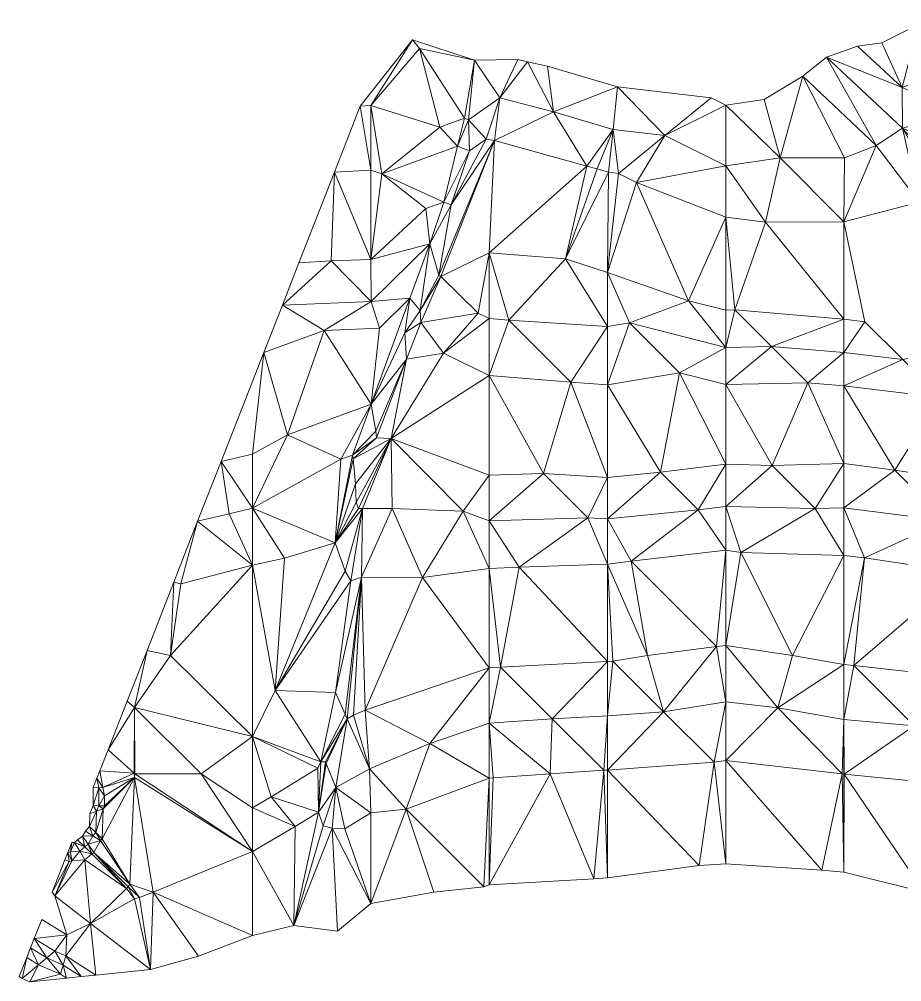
# Model space of a CAD drawing. Header units: metres. Extents: x 256305 to 256589, y 7011526 to 7011733.
# Drawn here: x 256305.4 to 256417.3, y 7011608.7 to 7011730.7 of the extents above; entities that cross this region are included whole.
import ezdxf

# ---------------------------------------------------------------- set-up
doc = ezdxf.new("R2010")
doc.units = ezdxf.units.M
doc.layers.add('IfcSolidStratum', color=7, linetype='Continuous')

msp = doc.modelspace()

# ---------------------------------------------------------------- meshes
at = {"layer": 'IfcSolidStratum', "color": 4, "linetype": 'Continuous', "lineweight": 0}
mesh = msp.add_polyface(dxfattribs=at)
corners = [(256410, 7011688.43, 39.5), (256405.41, 7011684.59, 39.25), (256410, 7011684.2, 39.25), (256422.26, 7011682.74, 39.25), (256417.46, 7011687.54, 39.5), (256425, 7011689.04, 39.5), (256425, 7011683.28, 39.25), (256416.47, 7011673.53, 38.75), (256435.11, 7011684.89, 39.25), (256430.14, 7011689.86, 39.5), (256412.66, 7011692.34, 39.75), (256410, 7011704.99, 40.25), (256414.08, 7011714.69, 40.5), (256410.07, 7011713.12, 40.5), (256410, 7011692.66, 39.75), (256400.03, 7011704.97, 40.25), (256424.42, 7011713.68, 40.25), (256423.61, 7011709.58, 40.25), (256433.28, 7011703.91, 39.75), (256419.54, 7011707.47, 40.25), (256417.42, 7011716.89, 40.5), (256424.4, 7011718.86, 40.25), (256422.39, 7011708.16, 40.25), (256401.93, 7011713.09, 40.5), (256411.7, 7011727.27, 40.75), (256407.8, 7011725.86, 40.75), (256417.4, 7011722.01, 40.5), (256404.77, 7011723.48, 40.75), (256419.45, 7011730.03, 40.75), (256414.8, 7011727.68, 40.75), (256440.83, 7011730.68, 40.75), (256425.03, 7011724.92, 40.5), (256400.8, 7011689.2, 39.5), (256410, 7011674.34, 38.75), (256425, 7011672.22, 38.75), (256433.1, 7011703.81, 39.75), (256426.73, 7011719.75, 40.25), (256430.72, 7011719.42, 40.25)]
mesh.append_faces([[corners[k] for k in face] for face in [(0, 1, 2), (2, 3, 4), (5, 3, 6), (7, 3, 2), (4, 0, 2), (4, 3, 5), (8, 9, 6), (4, 10, 0), (11, 12, 13), (6, 9, 5), (10, 14, 0), (11, 15, 14), (16, 17, 18), (19, 20, 12), (19, 12, 11), (16, 21, 20), (16, 20, 17), (17, 20, 22), (13, 23, 11), (18, 21, 16), (24, 25, 26), (12, 27, 13), (26, 28, 29), (30, 28, 31), (31, 28, 26), (32, 1, 0), (2, 1, 33), (6, 3, 34), (0, 14, 32), (11, 14, 10), (22, 20, 19), (12, 20, 25), (27, 23, 13), (18, 17, 35), (35, 17, 22), (31, 36, 37), (20, 21, 26), (26, 21, 31), (18, 36, 21), (21, 36, 31), (26, 25, 20), (12, 25, 27), (26, 29, 24)]])
mesh = msp.add_polyface(dxfattribs=at)
corners = [(256345.37, 7011711.28, 40.25), (256350, 7011700.23, 39.75), (256350, 7011711.53, 40.25), (256365.67, 7011715.31, 40.25), (256360.18, 7011707.14, 39.75), (256358.63, 7011698.23, 39.75), (256374.7, 7011700.3, 39.75), (256378.69, 7011711.71, 40.25), (256377.38, 7011712.05, 40.25), (256373.14, 7011718.94, 40.5), (256351.38, 7011711.1, 40.25), (256350, 7011719.73, 40.5), (256364.61, 7011715.47, 40.25), (256362.51, 7011714.01, 40.25), (256380.14, 7011711.28, 40.25), (256348.65, 7011719.66, 40.5), (256362.36, 7011717.94, 40.5), (256359.24, 7011707.49, 39.75), (256357.49, 7011702.2, 39.5), (256380.71, 7011716.69, 40.5), (256381.28, 7011722.11, 40.75), (256366.34, 7011720.7, 40.5), (256369.85, 7011725.3, 40.75), (256368.64, 7011725.57, 40.75), (256372.4, 7011724.75, 40.75), (256363.15, 7011725.48, 40.75), (256358.75, 7011716.99, 40.5), (256360.99, 7011714.58, 40.25), (256355.28, 7011728.08, 40.75), (256356.97, 7011706.67, 39.75), (256365, 7011701.05, 39.75), (256361.87, 7011718.12, 40.5), (256356.16, 7011726.97, 40.75)]
mesh.append_faces([[corners[k] for k in face] for face in [(0, 1, 2), (3, 4, 5), (6, 7, 8), (9, 3, 8), (2, 10, 11), (4, 12, 13), (6, 14, 7), (2, 15, 0), (12, 16, 13), (2, 11, 15), (4, 17, 18), (4, 3, 12), (8, 19, 9), (19, 20, 9), (21, 22, 23), (4, 13, 17), (9, 22, 21), (20, 24, 9), (23, 25, 21), (10, 26, 11), (27, 26, 10), (11, 28, 15), (17, 13, 27), (17, 29, 18), (29, 10, 1), (1, 10, 2), (29, 17, 10), (10, 17, 27), (8, 3, 30), (27, 31, 26), (28, 32, 25), (12, 3, 21), (21, 3, 9), (21, 16, 12), (13, 16, 27), (11, 32, 28), (21, 25, 16), (27, 16, 31), (31, 16, 25), (26, 32, 11), (9, 24, 22), (25, 32, 31), (31, 32, 26)]])
mesh = msp.add_polyface(dxfattribs=at)
corners = [(256389.15, 7011685.85, 39.25), (256395, 7011674.26, 38.75), (256395, 7011684.36, 39.25), (256380, 7011684.35, 39.25), (256386.73, 7011673.27, 38.75), (256382.82, 7011692.18, 39.5), (256395, 7011689.08, 39.5), (256390.27, 7011695, 39.75), (256400.8, 7011689.2, 39.5), (256410, 7011692.66, 39.75), (256396.18, 7011693.82, 39.75), (256380, 7011698.59, 39.75), (256380, 7011691.71, 39.5), (256381.39, 7011711.14, 40.25), (256383.67, 7011710, 40.25), (256387.27, 7011715.93, 40.5), (256395.02, 7011719.79, 40.75), (256401.93, 7011713.09, 40.5), (256399.87, 7011720.5, 40.75), (256395, 7011693.8, 39.75), (256400.03, 7011704.97, 40.25), (256395.01, 7011712.08, 40.5), (256380.14, 7011711.28, 40.25), (256381.28, 7011722.11, 40.75), (256380.71, 7011716.69, 40.5), (256377.38, 7011712.05, 40.25), (256378.69, 7011711.71, 40.25), (256393.15, 7011720.73, 40.75), (256410, 7011704.99, 40.25), (256400.89, 7011674.11, 38.75), (256405.41, 7011684.59, 39.25), (256375.35, 7011684.65, 39.25), (256395, 7011705.57, 40.25), (256404.77, 7011723.48, 40.75)]
mesh.append_faces([[corners[k] for k in face] for face in [(0, 1, 2), (3, 4, 0), (0, 5, 3), (6, 7, 5), (2, 6, 0), (8, 9, 10), (8, 10, 6), (8, 6, 2), (11, 12, 5), (5, 7, 11), (13, 14, 15), (16, 17, 18), (6, 19, 7), (11, 14, 13), (20, 17, 21), (21, 16, 15), (11, 13, 22), (15, 23, 24), (25, 26, 24), (15, 27, 23), (16, 27, 15), (28, 17, 20), (29, 30, 2), (2, 30, 8), (5, 12, 3), (3, 12, 31), (0, 6, 5), (7, 19, 32), (32, 20, 21), (32, 19, 10), (10, 19, 6), (21, 17, 16), (9, 20, 10), (10, 20, 32), (7, 14, 11), (26, 22, 24), (32, 14, 7), (22, 13, 24), (24, 13, 15), (15, 14, 21), (21, 14, 32), (18, 17, 33)]])
mesh = msp.add_polyface(dxfattribs=at)
corners = [(256354.3, 7011690.92, 39.25), (256350.02, 7011681.9, 38.75), (256354.5, 7011687.58, 39.25), (256356.35, 7011692.25, 39.5), (256365, 7011685.53, 39.25), (256365, 7011692.73, 39.5), (256359.21, 7011688.34, 39.25), (256367.48, 7011692.52, 39.5), (256380, 7011691.71, 39.5), (256374.7, 7011700.3, 39.75), (256380, 7011698.59, 39.75), (256351.07, 7011691.51, 39.25), (256344.06, 7011691.23, 39.25), (256375.35, 7011684.65, 39.25), (256363.61, 7011693.41, 39.5), (256358.87, 7011698.05, 39.75), (256338.77, 7011694.45, 39.5), (256336.41, 7011688.45, 39.25), (256350.03, 7011694.9, 39.5), (256344.95, 7011700.05, 39.75), (256354.94, 7011695.3, 39.25), (256365, 7011701.05, 39.75), (256358.63, 7011698.23, 39.75), (256356.26, 7011693.77, 39.5), (256365.67, 7011715.31, 40.25), (256377.38, 7011712.05, 40.25), (256357.49, 7011702.2, 39.5), (256356.97, 7011706.67, 39.75), (256350, 7011700.23, 39.75), (256345.37, 7011711.28, 40.25), (256340.86, 7011699.79, 39.75), (256360.18, 7011707.14, 39.75), (256380.14, 7011711.28, 40.25)]
mesh.append_faces([[corners[k] for k in face] for face in [(0, 1, 2), (0, 2, 3), (4, 5, 6), (7, 8, 9), (9, 8, 10), (1, 11, 12), (13, 7, 4), (3, 14, 15), (13, 8, 7), (6, 3, 2), (7, 5, 4), (12, 16, 17), (18, 19, 16), (20, 11, 1), (15, 14, 21), (9, 21, 7), (15, 22, 23), (20, 18, 11), (15, 24, 22), (9, 25, 21), (26, 18, 20), (26, 27, 28), (19, 28, 29), (20, 1, 0), (20, 23, 26), (21, 14, 5), (3, 23, 0), (0, 23, 20), (5, 14, 6), (21, 5, 7), (6, 14, 3), (3, 15, 23), (29, 30, 19), (19, 30, 16), (11, 18, 12), (12, 18, 16), (26, 28, 18), (18, 28, 19), (23, 22, 26), (26, 22, 31), (10, 32, 9), (21, 24, 15)]])
mesh = msp.add_polyface(dxfattribs=at)
corners = [(256347.45, 7011659.5, 38.25), (256348.82, 7011659.95, 38.25), (256348.94, 7011668.66, 38.5), (256346.98, 7011642, 37.75), (256347.81, 7011642.46, 37.75), (256335, 7011661.49, 38.25), (256324.57, 7011650, 37.75), (256335, 7011639.77, 37.75), (256320, 7011643.42, 37.5), (256321.6, 7011650.65, 37.75), (256337.84, 7011645.6, 37.75), (256339.03, 7011662.34, 38.25), (256325.91, 7011659.09, 38.25), (256324.99, 7011659.3, 38.25), (256348.41, 7011668.65, 38.5), (256345.48, 7011664.32, 38.25), (256328.02, 7011667.03, 38.5), (256346.75, 7011660.73, 38.25), (256335, 7011668.69, 38.5), (256330.99, 7011674.61, 38.75), (256332.02, 7011667.98, 38.5), (256347.66, 7011675.43, 38.5), (256347.74, 7011674.96, 38.5), (256335, 7011675.55, 38.75), (256336.41, 7011688.45, 39.25), (256348.03, 7011671.8, 38.5), (256348.14, 7011669.43, 38.5), (256350.02, 7011681.9, 38.75), (256344.06, 7011691.23, 39.25), (256339.4, 7011677.99, 38.75), (256345.49, 7011645.33, 37.75), (256346.75, 7011642.59, 37.75), (256346.19, 7011674.9, 38.5)]
mesh.append_faces([[corners[k] for k in face] for face in [(0, 1, 2), (1, 3, 4), (5, 6, 7), (8, 6, 9), (10, 11, 5), (10, 5, 7), (6, 12, 13), (6, 13, 9), (2, 14, 15), (13, 12, 16), (17, 15, 10), (15, 18, 11), (11, 18, 5), (19, 20, 18), (16, 20, 19), (21, 15, 22), (18, 23, 19), (19, 23, 24), (25, 15, 26), (22, 15, 25), (27, 28, 29), (29, 28, 24), (17, 2, 15), (30, 0, 10), (1, 31, 3), (1, 30, 31), (16, 12, 5), (5, 12, 6), (10, 15, 11), (10, 0, 17), (30, 1, 0), (0, 2, 17), (18, 20, 5), (5, 20, 16), (14, 26, 15), (15, 32, 18), (27, 32, 21), (29, 32, 27), (24, 23, 29), (29, 23, 18), (21, 32, 15), (18, 32, 29)]])
mesh = msp.add_polyface(dxfattribs=at)
corners = [(256366.44, 7011648.56, 37.75), (256380, 7011649.25, 37.75), (256368.79, 7011661.21, 38.25), (256349.29, 7011643.08, 37.75), (256365, 7011648.46, 37.75), (256356.54, 7011659.91, 38.25), (256372.99, 7011642.01, 37.5), (256365, 7011641.46, 37.5), (256380, 7011661.6, 38.25), (256365, 7011661.03, 38.25), (256348.82, 7011659.95, 38.25), (256347.81, 7011642.46, 37.75), (256361.71, 7011668.32, 38.5), (256352.7, 7011668.64, 38.5), (256348.94, 7011668.66, 38.5), (256365, 7011667.08, 38.5), (256352.56, 7011677.53, 38.75), (256365, 7011672.87, 38.75), (256380, 7011672.59, 38.75), (256375.35, 7011684.65, 39.25), (256371.9, 7011673.1, 38.75), (256380, 7011684.35, 39.25), (256377.51, 7011667.49, 38.5), (256365, 7011685.53, 39.25), (256348.03, 7011671.8, 38.5), (256348.14, 7011669.43, 38.5), (256348.41, 7011668.65, 38.5), (256359.21, 7011688.34, 39.25), (256347.74, 7011674.96, 38.5), (256350.02, 7011681.9, 38.75), (256350.64, 7011678.45, 38.75), (256354.5, 7011687.58, 39.25), (256350.71, 7011677.6, 38.75), (256347.66, 7011675.43, 38.5)]
mesh.append_faces([[corners[k] for k in face] for face in [(0, 1, 2), (3, 4, 5), (6, 1, 0), (0, 4, 7), (2, 1, 8), (0, 2, 9), (3, 10, 11), (5, 12, 13), (9, 12, 5), (14, 10, 13), (2, 15, 9), (16, 14, 13), (12, 17, 16), (15, 12, 9), (18, 19, 20), (13, 10, 5), (18, 21, 19), (22, 20, 15), (5, 10, 3), (20, 22, 18), (20, 17, 15), (2, 22, 15), (20, 19, 23), (16, 24, 25), (16, 25, 26), (12, 16, 13), (15, 17, 12), (23, 27, 16), (5, 4, 9), (9, 4, 0), (8, 22, 2), (16, 26, 14), (28, 24, 16), (16, 17, 23), (23, 17, 20), (29, 30, 31), (16, 32, 28), (28, 32, 33), (31, 30, 32), (32, 30, 33), (33, 30, 29), (27, 31, 16), (16, 31, 32)]])
mesh = msp.add_polyface(dxfattribs=at)
corners = [(256403.48, 7011650, 37.75), (256410, 7011648.86, 37.75), (256410, 7011662.68, 38.25), (256396.91, 7011663.09, 38.25), (256395, 7011651.29, 37.75), (256380.7, 7011649.3, 37.75), (256385.07, 7011650, 37.75), (256380, 7011661.6, 38.25), (256412.61, 7011662.39, 38.25), (256410, 7011668.73, 38.5), (256395, 7011663.38, 38.25), (256393.85, 7011651.15, 37.75), (256380, 7011649.25, 37.75), (256425, 7011660.55, 38.25), (256411.25, 7011648.75, 37.75), (256422.9, 7011667.1, 38.5), (256380, 7011672.59, 38.75), (256377.51, 7011667.49, 38.5), (256380, 7011667.34, 38.5), (256383.01, 7011661.99, 38.25), (256391.5, 7011668.5, 38.5), (256410, 7011674.34, 38.75), (256406.36, 7011668.64, 38.5), (256395, 7011668.91, 38.5), (256416.47, 7011673.53, 38.75), (256386.73, 7011673.27, 38.75), (256380, 7011684.35, 39.25), (256405.41, 7011684.59, 39.25), (256400.89, 7011674.11, 38.75), (256395, 7011674.26, 38.75), (256425, 7011672.22, 38.75), (256389.15, 7011685.85, 39.25), (256395, 7011684.36, 39.25), (256410, 7011684.2, 39.25), (256422.26, 7011682.74, 39.25)]
mesh.append_faces([[corners[k] for k in face] for face in [(0, 1, 2), (0, 3, 4), (5, 6, 7), (8, 9, 2), (4, 10, 11), (7, 12, 5), (13, 8, 14), (8, 15, 9), (16, 17, 18), (19, 18, 7), (13, 15, 8), (4, 3, 10), (11, 10, 19), (10, 20, 19), (9, 21, 22), (10, 23, 20), (10, 3, 23), (15, 24, 9), (2, 22, 3), (16, 25, 26), (9, 22, 2), (20, 25, 18), (18, 25, 16), (21, 27, 28), (2, 1, 8), (7, 6, 19), (19, 6, 11), (28, 29, 23), (20, 18, 19), (18, 17, 7), (3, 22, 23), (2, 3, 0), (24, 15, 30), (25, 29, 31), (32, 29, 28), (33, 21, 24), (23, 29, 20), (20, 29, 25), (23, 22, 28), (24, 21, 9), (22, 21, 28), (30, 34, 24)]])
mesh = msp.add_polyface(dxfattribs=at)
corners = [(256395, 7011623.61, 36.75), (256407.2, 7011622.8, 36.75), (256395, 7011636.71, 37.25), (256410.03, 7011634.97, 37.25), (256418.89, 7011641.11, 37.5), (256410, 7011641.92, 37.5), (256391.62, 7011623.38, 36.75), (256380, 7011635.5, 37.25), (256380, 7011621.84, 36.75), (256420.17, 7011620.03, 36.75), (256410, 7011622.53, 36.75), (256409.79, 7011635, 37.25), (256401.62, 7011643.38, 37.5), (256393.52, 7011636.48, 37.25), (256425, 7011633.51, 37.25), (256411.25, 7011648.75, 37.75), (256379.53, 7011635.47, 37.25), (256378.28, 7011621.72, 36.75), (256425, 7011647.25, 37.75), (256425, 7011660.55, 38.25), (256387.11, 7011642.89, 37.5), (256380, 7011642.37, 37.5), (256395, 7011644.15, 37.5), (256393.85, 7011651.15, 37.75), (256385.07, 7011650, 37.75), (256380.7, 7011649.3, 37.75), (256403.48, 7011650, 37.75), (256395, 7011651.29, 37.75), (256410, 7011648.86, 37.75), (256425, 7011640.44, 37.5), (256410, 7011634.98, 37.25), (256412.61, 7011662.39, 38.25), (256380, 7011649.25, 37.75)]
mesh.append_faces([[corners[k] for k in face] for face in [(0, 1, 2), (3, 4, 5), (6, 7, 8), (9, 3, 10), (2, 11, 12), (6, 13, 7), (3, 14, 4), (4, 15, 5), (8, 16, 17), (0, 13, 6), (7, 16, 8), (15, 18, 19), (1, 11, 2), (7, 20, 21), (0, 2, 13), (13, 20, 7), (20, 22, 23), (20, 24, 25), (9, 14, 3), (2, 22, 13), (12, 26, 27), (20, 25, 21), (4, 18, 15), (13, 22, 20), (12, 22, 2), (15, 28, 5), (29, 18, 4), (23, 24, 20), (5, 28, 12), (12, 28, 26), (5, 11, 30), (12, 11, 5), (21, 16, 7), (30, 10, 3), (5, 30, 3), (30, 11, 10), (10, 11, 1), (4, 14, 29), (23, 22, 27), (27, 22, 12), (31, 28, 15), (25, 32, 21)]])
mesh = msp.add_polyface(dxfattribs=at)
corners = [(256319.23, 7011620.69, 37.25), (256320.65, 7011619.35, 37.25), (256319.44, 7011621.05, 37.25), (256340.38, 7011628.32, 37.25), (256335, 7011625.17, 37.25), (256340.22, 7011615.79, 36.75), (256335, 7011614.51, 36.75), (256343.34, 7011630.14, 37.25), (256337.35, 7011632.09, 37.5), (256343.66, 7011636.54, 37.5), (256345.49, 7011645.33, 37.75), (256337.84, 7011645.6, 37.75), (256335, 7011630.71, 37.5), (256335, 7011639.77, 37.75), (256343.27, 7011635.74, 37.5), (256320, 7011643.42, 37.5), (256328.48, 7011635, 37.5), (256315.98, 7011633.3, 36.75), (256320, 7011634.56, 37.25), (256319.95, 7011635.09, 37.25), (256324.57, 7011650, 37.75), (256322.37, 7011620, 37.25), (256319.01, 7011620.5, 37.25), (256320, 7011619.16, 37.25), (256328.11, 7011611.89, 36.75), (256322.05, 7011610.19, 36.75), (256314.45, 7011616.03, 37.25), (256343.93, 7011628.43, 37.25), (256345.08, 7011628.12, 37.25), (256316.66, 7011638.06, 37.25), (256320.04, 7011635, 37.25), (256320, 7011635.04, 37.25), (256321.6, 7011650.65, 37.75), (256319.09, 7011644.25, 37.5)]
mesh.append_faces([[corners[k] for k in face] for face in [(0, 1, 2), (3, 4, 5), (5, 4, 6), (3, 7, 8), (9, 10, 11), (8, 12, 3), (13, 9, 11), (8, 14, 13), (13, 15, 16), (17, 18, 19), (13, 20, 15), (2, 1, 21), (21, 4, 18), (0, 22, 23), (6, 21, 24), (24, 21, 25), (6, 4, 21), (21, 1, 25), (0, 23, 1), (1, 23, 25), (25, 23, 26), (16, 12, 13), (13, 12, 8), (5, 27, 7), (28, 27, 5), (5, 7, 3), (21, 18, 2), (29, 19, 15), (15, 30, 16), (19, 18, 31), (15, 31, 30), (31, 18, 30), (15, 19, 31), (30, 4, 16), (30, 18, 4), (3, 12, 4), (4, 12, 16), (9, 14, 7), (7, 14, 8), (14, 9, 13), (32, 33, 15), (15, 33, 29)]])
mesh = msp.add_polyface(dxfattribs=at)
corners = [(256354.46, 7011630.54, 37.25), (256365, 7011634.48, 37.25), (256357.46, 7011638.88, 37.5), (256372.75, 7011635, 37.25), (256379.53, 7011635.47, 37.25), (256372.99, 7011642.01, 37.5), (256357.99, 7011620, 36.75), (256364.31, 7011620.69, 36.75), (256350, 7011618.59, 36.75), (256345.08, 7011628.12, 37.25), (256345.78, 7011615.07, 36.75), (256340.22, 7011615.79, 36.75), (256349.29, 7011643.08, 37.75), (256347.81, 7011642.46, 37.75), (256349.81, 7011635.65, 37.5), (256346.68, 7011628.06, 37.25), (256343.34, 7011630.14, 37.25), (256343.93, 7011628.43, 37.25), (256345.53, 7011633.3, 37.5), (256350, 7011630.06, 37.25), (256365, 7011620.95, 36.75), (256365.49, 7011634.51, 37.25), (256365, 7011641.46, 37.5), (256365, 7011648.46, 37.75), (256344.32, 7011636.32, 37.5), (256366.44, 7011648.56, 37.75), (256378.28, 7011621.72, 36.75), (256346.98, 7011642, 37.75), (256380, 7011642.37, 37.5), (256344.23, 7011636.52, 37.5), (256343.66, 7011636.54, 37.5), (256346.75, 7011642.59, 37.75), (256345.49, 7011645.33, 37.75), (256380, 7011649.25, 37.75)]
mesh.append_faces([[corners[k] for k in face] for face in [(0, 1, 2), (3, 4, 5), (6, 7, 0), (8, 9, 10), (7, 1, 0), (10, 9, 11), (12, 13, 14), (15, 9, 8), (16, 17, 18), (0, 19, 8), (20, 3, 21), (3, 22, 21), (20, 1, 7), (15, 18, 9), (21, 1, 20), (9, 18, 17), (3, 5, 22), (22, 23, 2), (2, 23, 12), (24, 16, 18), (5, 25, 22), (15, 19, 18), (0, 8, 6), (20, 26, 3), (26, 4, 3), (2, 14, 0), (12, 14, 2), (8, 19, 15), (0, 14, 19), (19, 14, 18), (18, 27, 24), (2, 1, 22), (22, 1, 21), (5, 4, 28), (14, 27, 18), (27, 29, 24), (29, 16, 24), (29, 30, 16), (29, 27, 30), (14, 13, 27), (27, 31, 30), (31, 32, 30), (28, 33, 5)]])
mesh = msp.add_polyface(dxfattribs=at)
corners = [(256314.62, 7011624.89, 36.75), (256314.86, 7011625.06, 36.75), (256314.14, 7011626.09, 36.5), (256314.3, 7011628.36, 36.25), (256315.21, 7011630.28, 36.5), (256314.36, 7011629.96, 36.25), (256313.42, 7011627.12, 36.25), (256314.74, 7011627.15, 36.5), (256313.78, 7011627.74, 36.25), (256314.79, 7011633.3, 36.25), (256315.5, 7011633.26, 36.5), (256315.25, 7011634.46, 36.5), (256312.41, 7011626.33, 36.25), (256313.71, 7011625.77, 36.5), (256312.8, 7011626.66, 36.25), (256315.1, 7011627.58, 36.5), (256319.44, 7011621.05, 37.25), (256315.9, 7011626.79, 36.75), (256315.7, 7011626.55, 36.75), (256313.06, 7011625.23, 36.5), (256311.91, 7011625.14, 36.5), (256316.21, 7011632.22, 36.75), (256320, 7011634.56, 37.25), (256315.98, 7011633.3, 36.75), (256312.05, 7011626.31, 36.25), (256311.57, 7011625.06, 36.5), (256316.05, 7011630.6, 36.75), (256314.78, 7011630.99, 36.25), (256315.5, 7011630.98, 36.5), (256316.21, 7011630.98, 36.75), (256315.61, 7011635.38, 36.75), (256319.95, 7011635.09, 37.25), (256316.66, 7011638.06, 37.25)]
mesh.append_faces([[corners[k] for k in face] for face in [(0, 1, 2), (3, 4, 5), (6, 7, 8), (9, 10, 11), (12, 13, 14), (3, 7, 15), (16, 17, 18), (1, 18, 2), (14, 13, 6), (6, 13, 2), (12, 19, 13), (12, 20, 19), (21, 22, 23), (24, 20, 12), (24, 25, 20), (2, 7, 6), (8, 7, 3), (19, 0, 13), (13, 0, 2), (22, 17, 16), (17, 22, 26), (2, 18, 7), (7, 18, 15), (18, 17, 15), (5, 4, 27), (27, 4, 28), (15, 4, 3), (28, 10, 27), (29, 21, 28), (17, 26, 15), (22, 29, 26), (15, 26, 4), (4, 26, 28), (29, 22, 21), (26, 29, 28), (27, 10, 9), (28, 21, 10), (21, 23, 10), (10, 23, 11), (23, 30, 11), (23, 31, 30), (30, 31, 32)]])
mesh = msp.add_polyface(dxfattribs=at)
corners = [(256311.29, 7011611.95, 36.75), (256311.45, 7011614.61, 37.25), (256309.92, 7011612.55, 36.75), (256322.05, 7011610.19, 36.75), (256314.45, 7011616.03, 37.25), (256315.1, 7011609.5, 36.75), (256307.85, 7011610.81, 36.25), (256306.34, 7011611.73, 36.25), (256305.77, 7011609.08, 35.75), (256313.24, 7011609.31, 36.5), (256310.96, 7011610.78, 36.5), (256311.19, 7011624.1, 36.75), (256311.71, 7011623.92, 36.75), (256311.57, 7011625.06, 36.5), (256306.75, 7011608.66, 35.75), (256305.39, 7011609.31, 35.75), (256311.38, 7011609.12, 36.25), (256310.64, 7011609.6, 36.25), (256308.88, 7011611.68, 36.5), (256306.81, 7011612.94, 36.5), (256307.29, 7011614.15, 36.75), (256320, 7011619.16, 37.25), (256319.01, 7011620.5, 37.25), (256308.24, 7011616.56, 37.25), (256309.91, 7011619.55, 37.25), (256319.44, 7011621.05, 37.25), (256315.7, 7011626.55, 36.75), (256314.86, 7011625.06, 36.75), (256319.23, 7011620.69, 37.25), (256313.7, 7011624.12, 36.75), (256312.08, 7011624, 36.75), (256309.58, 7011620.01, 37.25), (256314.62, 7011624.89, 36.75), (256311.91, 7011625.14, 36.5), (256313.06, 7011625.23, 36.5)]
mesh.append_faces([[corners[k] for k in face] for face in [(0, 1, 2), (3, 4, 5), (6, 7, 8), (9, 0, 10), (0, 2, 10), (0, 4, 1), (11, 12, 13), (6, 8, 14), (8, 7, 15), (16, 17, 14), (14, 17, 6), (10, 18, 17), (5, 0, 9), (9, 10, 16), (16, 10, 17), (17, 18, 6), (5, 4, 0), (18, 19, 6), (6, 19, 7), (10, 2, 18), (2, 20, 18), (18, 20, 19), (2, 1, 20), (21, 22, 4), (1, 23, 20), (4, 24, 1), (25, 26, 27), (27, 22, 28), (4, 29, 24), (22, 29, 4), (24, 30, 12), (12, 30, 13), (24, 12, 31), (31, 12, 11), (22, 27, 32), (25, 27, 28), (13, 30, 33), (33, 30, 34), (24, 29, 30), (30, 29, 34), (29, 32, 34), (22, 32, 29)]])

doc.saveas('drawing.dxf')
